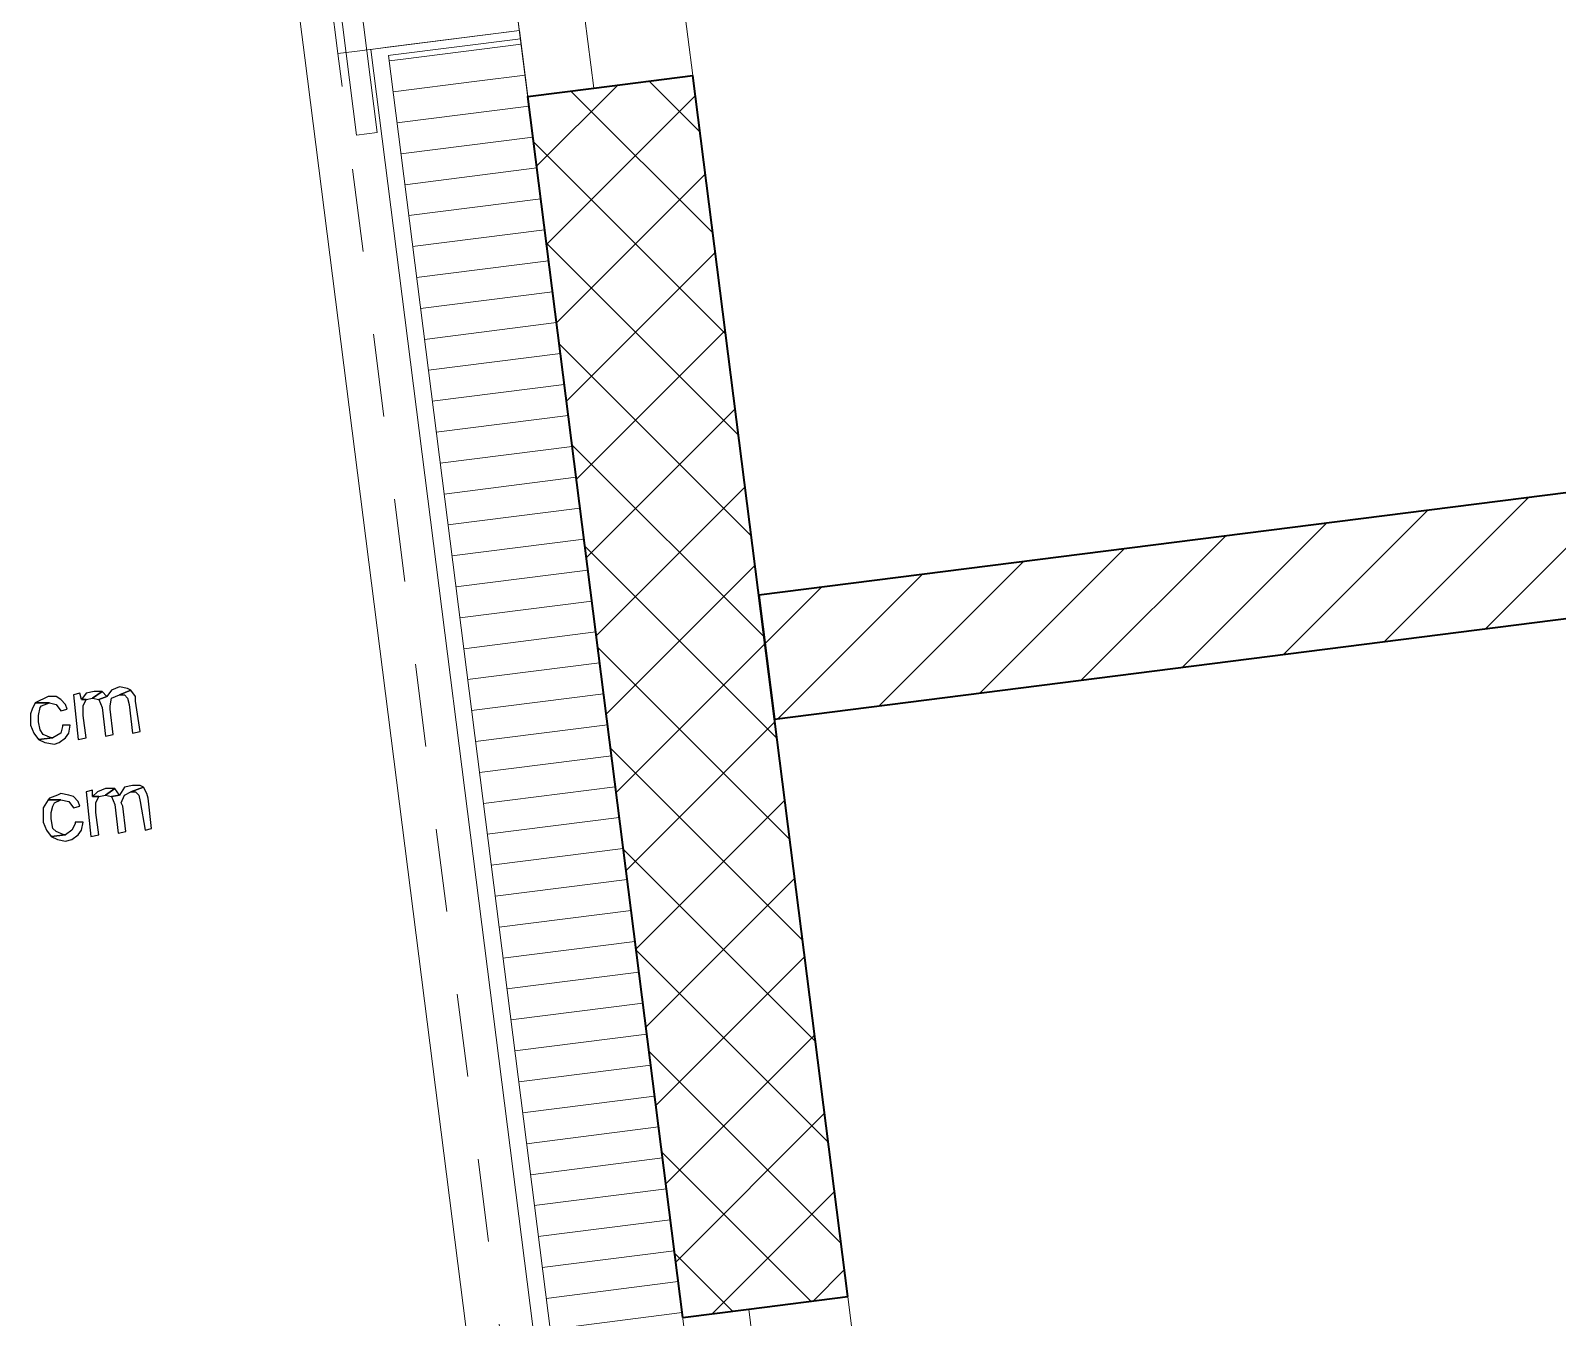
# Model space of a CAD drawing. Header units: metres. Extents: x 2713679.5 to 2713747.3, y 1226017.1 to 1226104.2.
# Drawn here: x 2713721.688 to 2713723.524, y 1226037.359 to 1226038.907 of the extents above; entities that cross this region are included whole.
import ezdxf

# ---------------------------------------------------------------- set-up
doc = ezdxf.new("R2010")
doc.units = ezdxf.units.M
doc.header["$MEASUREMENT"] = 0
doc.linetypes.add('Strich 2_1mm', pattern=[0.15, 0.1, -0.05])
doc.layers.add('plangrafiken', color=251, linetype='Continuous')
doc.layers.add('waende_stuetzen', color=250, linetype='Continuous')
doc.layers.add('texte', color=7, linetype='Continuous', true_color=0x000000)

msp = doc.modelspace()

# ---------------------------------------------------------------- linework, layer by layer
at = {"layer": 'plangrafiken', "color": 7, "linetype": 'Continuous', "lineweight": 13}
for p, q in [((2713721.808, 1226040.924), (2713722.08, 1226038.7811)), ((2713722.1048, 1226038.7843), (2713721.8328, 1226040.9271)), ((2713722.08, 1226038.7811), (2713722.1048, 1226038.7843))]:
    msp.add_line(p, q, dxfattribs=at)
at = {"layer": 'texte'}
for points in [[(2713721.7473, 1226038.1099), (2713721.7396, 1226038.1079), (2713721.7453, 1226038.0544), (2713721.7549, 1226038.0563), (2713721.7511, 1226038.0831), (2713721.7511, 1226038.085), (2713721.7511, 1226038.0946), (2713721.7549, 1226038.1022), (2713721.7492, 1226038.1022)], [(2713721.7645, 1226038.1118), (2713721.7549, 1226038.1099), (2713721.7492, 1226038.1022), (2713721.7549, 1226038.1022), (2713721.7626, 1226038.1041), (2713721.774, 1226038.1118), (2713721.774, 1226038.1118)], [(2713721.774, 1226038.1118), (2713721.7626, 1226038.1041), (2713721.7702, 1226038.1022), (2713721.7798, 1226038.106)], [(2713721.7951, 1226038.1175), (2713721.7951, 1226038.1175), (2713721.7855, 1226038.1137), (2713721.7798, 1226038.106), (2713721.7702, 1226038.1022), (2713721.774, 1226038.0926), (2713721.7779, 1226038.0582), (2713721.7874, 1226038.0601), (2713721.7836, 1226038.0907), (2713721.7836, 1226038.0946), (2713721.7855, 1226038.1041), (2713721.7855, 1226038.1041), (2713721.7951, 1226038.1079), (2713721.8085, 1226038.1137), (2713721.8046, 1226038.1156)], [(2713721.8085, 1226038.1137), (2713721.7951, 1226038.1079), (2713721.8008, 1226038.1079), (2713721.8046, 1226038.1041), (2713721.8066, 1226038.0965), (2713721.8104, 1226038.062), (2713721.8199, 1226038.0639), (2713721.8142, 1226038.1003), (2713721.8142, 1226038.106)], [(2713721.6937, 1226038.0984), (2713721.6899, 1226038.0907), (2713721.688, 1226038.085), (2713721.688, 1226038.0735), (2713721.688, 1226038.0716), (2713721.6918, 1226038.062), (2713721.6975, 1226038.0544), (2713721.7147, 1226038.0563), (2713721.7128, 1226038.0563), (2713721.7033, 1226038.0601), (2713721.6994, 1226038.0659), (2713721.6975, 1226038.0754), (2713721.6975, 1226038.0831), (2713721.6994, 1226038.0926), (2713721.7013, 1226038.0946), (2713721.7109, 1226038.0984)], [(2713721.709, 1226038.106), (2713721.7052, 1226038.1041), (2713721.6975, 1226038.1003), (2713721.6937, 1226038.0984), (2713721.7109, 1226038.0984), (2713721.7186, 1226038.0965), (2713721.7243, 1226038.0888), (2713721.732, 1226038.0907), (2713721.73, 1226038.0965), (2713721.7243, 1226038.1022), (2713721.7186, 1226038.106)], [(2713721.7262, 1226038.0716), (2713721.7262, 1226038.0697), (2713721.7243, 1226038.062), (2713721.7147, 1226038.0563), (2713721.6975, 1226038.0544), (2713721.6975, 1226038.0544), (2713721.7052, 1226038.0506), (2713721.7166, 1226038.0486), (2713721.7224, 1226038.0506), (2713721.73, 1226038.0563), (2713721.7339, 1226038.062), (2713721.7358, 1226038.0716)], [(2713721.8104, 1226037.9989), (2713721.8104, 1226037.9989), (2713721.8008, 1226037.997), (2713721.7951, 1226037.9874), (2713721.7855, 1226037.9855), (2713721.7893, 1226037.9759), (2713721.7932, 1226037.9415), (2713721.8027, 1226037.9434), (2713721.7989, 1226037.974), (2713721.797, 1226037.9779), (2713721.8008, 1226037.9874), (2713721.8008, 1226037.9874), (2713721.8085, 1226037.9913), (2713721.8238, 1226037.997), (2713721.8199, 1226037.9989)], [(2713721.709, 1226037.9817), (2713721.7033, 1226037.9721), (2713721.7033, 1226037.9683), (2713721.7033, 1226037.9568), (2713721.7033, 1226037.9549), (2713721.7071, 1226037.9453), (2713721.7128, 1226037.9377), (2713721.73, 1226037.9396), (2713721.7281, 1226037.9396), (2713721.7186, 1226037.9434), (2713721.7147, 1226037.9473), (2713721.7128, 1226037.9587), (2713721.7128, 1226037.9664), (2713721.7147, 1226037.974), (2713721.7166, 1226037.9779), (2713721.7243, 1226037.9817)], [(2713721.7243, 1226037.9893), (2713721.7205, 1226037.9874), (2713721.7109, 1226037.9836), (2713721.709, 1226037.9817), (2713721.7243, 1226037.9817), (2713721.7339, 1226037.9798), (2713721.7396, 1226037.9721), (2713721.7473, 1226037.974), (2713721.7453, 1226037.9798), (2713721.7396, 1226037.9855), (2713721.7339, 1226037.9874)], [(2713721.7626, 1226037.9932), (2713721.7549, 1226037.9913), (2713721.7606, 1226037.9377), (2713721.7702, 1226037.9396), (2713721.7664, 1226037.9664), (2713721.7664, 1226037.9683), (2713721.7664, 1226037.9779), (2713721.7702, 1226037.9855), (2713721.7626, 1226037.9855)], [(2713721.7779, 1226037.9951), (2713721.7683, 1226037.9913), (2713721.7626, 1226037.9855), (2713721.7702, 1226037.9855), (2713721.7779, 1226037.9874), (2713721.7893, 1226037.9951), (2713721.7893, 1226037.9951)], [(2713721.7893, 1226037.9951), (2713721.7779, 1226037.9874), (2713721.7855, 1226037.9855), (2713721.7951, 1226037.9874)], [(2713721.8238, 1226037.997), (2713721.8085, 1226037.9913), (2713721.8142, 1226037.9913), (2713721.818, 1226037.9874), (2713721.8199, 1226037.9798), (2713721.8257, 1226037.9453), (2713721.8333, 1226037.9473), (2713721.8295, 1226037.9836), (2713721.8276, 1226037.9893)], [(2713721.7415, 1226037.9549), (2713721.7415, 1226037.953), (2713721.7377, 1226037.9453), (2713721.73, 1226037.9396), (2713721.7128, 1226037.9377), (2713721.7128, 1226037.9377), (2713721.7205, 1226037.9339), (2713721.73, 1226037.932), (2713721.7377, 1226037.9339), (2713721.7453, 1226037.9396), (2713721.7492, 1226037.9453), (2713721.7511, 1226037.9549)]]:
    msp.add_lwpolyline(points, close=True, dxfattribs=at)
at = {"layer": 'waende_stuetzen', "color": 7, "linetype": 'Continuous', "lineweight": 18}
for p, q in [((2713722.858, 1226034.3186), (2713721.8426, 1226042.3194)), ((2713722.0773, 1226038.8816), (2713722.2757, 1226038.9068)), ((2713722.2757, 1226038.9068), (2713722.117, 1226038.8866)), ((2713722.2757, 1226038.9068), (2713722.2858, 1226038.8274)), ((2713722.2757, 1226038.9068), (2713722.277, 1226038.8969)), ((2713722.0575, 1226038.8791), (2713722.0773, 1226038.8816)), ((2713722.0971, 1226038.8841), (2713722.117, 1226038.8866)), ((2713722.0971, 1226038.8841), (2713722.3036, 1226037.2572)), ((2713722.277, 1226038.8969), (2713722.1207, 1226038.877)), ((2713722.277, 1226038.8969), (2713722.2858, 1226038.8274)), ((2713722.1207, 1226038.877), (2713722.1182, 1226038.8767)), ((2713722.1182, 1226038.8767), (2713722.127, 1226038.8073)), ((2713722.127, 1226038.8073), (2713722.3134, 1226037.3391))]:
    msp.add_line(p, q, dxfattribs=at)
at = {"layer": 'waende_stuetzen', "color": 7, "linetype": 'Continuous', "lineweight": 13}
for p, q in [((2713722.2173, 1226040.9557), (2713722.4842, 1226038.8526)), ((2713722.0178, 1226038.8741), (2713721.771, 1226040.8185)), ((2713722.2858, 1226038.8274), (2713722.2707, 1226038.9465)), ((2713722.3544, 1226038.9218), (2713722.3651, 1226038.8375)), ((2713722.4822, 1226037.2798), (2713722.2757, 1226038.9068)), ((2713722.2242, 1226037.2471), (2713722.0178, 1226038.8741)), ((2713722.9374, 1226035.2812), (2713722.6705, 1226037.3844)), ((2713722.5622, 1226037.2849), (2713722.5515, 1226037.3693))]:
    msp.add_line(p, q, dxfattribs=at)
at = {"layer": 'waende_stuetzen', "color": 7, "linetype": 'Strich 2_1mm', "lineweight": 13}
for p, q in [((2713722.0575, 1226038.8791), (2713721.8107, 1226040.8235)), ((2713722.2639, 1226037.2521), (2713722.0575, 1226038.8791))]:
    msp.add_line(p, q, dxfattribs=at)
at = {"layer": 'waende_stuetzen', "color": 18, "linetype": 'Continuous', "lineweight": 0, "true_color": 0x000000}
for p, q in [((2713722.1362, 1226038.8724), (2713722.2778, 1226038.8903)), ((2713722.1191, 1226038.8702), (2713722.1362, 1226038.8724)), ((2713722.1238, 1226038.833), (2713722.2246, 1226038.8458)), ((2713722.2246, 1226038.8458), (2713722.2825, 1226038.8531)), ((2713722.4928, 1226038.7849), (2713722.4317, 1226038.8459)), ((2713722.2964, 1226038.7435), (2713722.3941, 1226038.8412)), ((2713722.3084, 1226038.6493), (2713722.4873, 1226038.8282)), ((2713722.5082, 1226038.6634), (2713722.3376, 1226038.834)), ((2713722.1285, 1226038.7958), (2713722.2872, 1226038.8159)), ((2713722.1332, 1226038.7586), (2713722.292, 1226038.7787)), ((2713722.5236, 1226038.5419), (2713722.2927, 1226038.7728)), ((2713722.1379, 1226038.7214), (2713722.2967, 1226038.7415)), ((2713722.3203, 1226038.5552), (2713722.4992, 1226038.7341)), ((2713722.1427, 1226038.6842), (2713722.3014, 1226038.7043)), ((2713722.1474, 1226038.647), (2713722.3061, 1226038.6671)), ((2713722.539, 1226038.4204), (2713722.3081, 1226038.6513)), ((2713722.1521, 1226038.6098), (2713722.3108, 1226038.6299)), ((2713722.3323, 1226038.4611), (2713722.5112, 1226038.64)), ((2713722.1568, 1226038.5726), (2713722.3156, 1226038.5927)), ((2713722.1616, 1226038.5354), (2713722.3203, 1226038.5555)), ((2713722.3442, 1226038.367), (2713722.5231, 1226038.5459)), ((2713722.1663, 1226038.4982), (2713722.325, 1226038.5183)), ((2713722.5544, 1226038.299), (2713722.3235, 1226038.5299)), ((2713722.171, 1226038.461), (2713722.3297, 1226038.4811)), ((2713722.1757, 1226038.4238), (2713722.3344, 1226038.4439)), ((2713722.3562, 1226038.2728), (2713722.5351, 1226038.4517)), ((2713722.1804, 1226038.3866), (2713722.3392, 1226038.4067)), ((2713722.5699, 1226038.1775), (2713722.339, 1226038.4084)), ((2713722.1852, 1226038.3494), (2713722.3439, 1226038.3695)), ((2713722.3681, 1226038.1787), (2713722.547, 1226038.3576)), ((2713723.4373, 1226038.1873), (2713723.6105, 1226038.3605)), ((2713722.1899, 1226038.3122), (2713722.3486, 1226038.3323)), ((2713723.1944, 1226038.1565), (2713723.3676, 1226038.3297)), ((2713723.3159, 1226038.1719), (2713723.489, 1226038.3451)), ((2713723.0729, 1226038.1411), (2713723.2461, 1226038.3142)), ((2713722.1946, 1226038.275), (2713722.3533, 1226038.2951)), ((2713722.9514, 1226038.1256), (2713723.1246, 1226038.2988)), ((2713722.5853, 1226038.056), (2713722.3544, 1226038.2869)), ((2713722.8299, 1226038.1102), (2713723.0031, 1226038.2834)), ((2713722.1993, 1226038.2378), (2713722.358, 1226038.2579)), ((2713722.38, 1226038.0846), (2713722.5589, 1226038.2635)), ((2713722.7084, 1226038.0948), (2713722.8816, 1226038.268)), ((2713722.5709, 1226038.1694), (2713722.6387, 1226038.2372)), ((2713722.587, 1226038.0794), (2713722.7601, 1226038.2526)), ((2713722.204, 1226038.2006), (2713722.3628, 1226038.2207)), ((2713722.2088, 1226038.1634), (2713722.3675, 1226038.1835)), ((2713722.6007, 1226037.9345), (2713722.3698, 1226038.1654)), ((2713722.392, 1226037.9905), (2713722.5709, 1226038.1694)), ((2713722.2135, 1226038.1262), (2713722.3722, 1226038.1463)), ((2713722.2182, 1226038.089), (2713722.3769, 1226038.1091)), ((2713722.2229, 1226038.0518), (2713722.3817, 1226038.0719)), ((2713722.4039, 1226037.8964), (2713722.5828, 1226038.0753)), ((2713722.2276, 1226038.0146), (2713722.3864, 1226038.0347)), ((2713722.6161, 1226037.813), (2713722.3852, 1226038.0439)), ((2713722.2324, 1226037.9774), (2713722.3911, 1226037.9975)), ((2713722.4159, 1226037.8022), (2713722.5948, 1226037.9811)), ((2713722.2371, 1226037.9402), (2713722.3958, 1226037.9603)), ((2713722.2418, 1226037.903), (2713722.4005, 1226037.9231)), ((2713722.6315, 1226037.6915), (2713722.4006, 1226037.9225)), ((2713722.2465, 1226037.8658), (2713722.4053, 1226037.8859)), ((2713722.4278, 1226037.7081), (2713722.6067, 1226037.887)), ((2713722.2513, 1226037.8286), (2713722.41, 1226037.8487)), ((2713722.256, 1226037.7914), (2713722.4147, 1226037.8115)), ((2713722.6469, 1226037.5701), (2713722.416, 1226037.801)), ((2713722.4398, 1226037.614), (2713722.6187, 1226037.7929)), ((2713722.2607, 1226037.7542), (2713722.4194, 1226037.7743)), ((2713722.2654, 1226037.717), (2713722.4241, 1226037.7371)), ((2713722.2701, 1226037.6798), (2713722.4289, 1226037.6999)), ((2713722.4517, 1226037.5199), (2713722.6306, 1226037.6988)), ((2713722.6624, 1226037.4486), (2713722.4315, 1226037.6795)), ((2713722.2749, 1226037.6426), (2713722.4336, 1226037.6627)), ((2713722.2796, 1226037.6053), (2713722.4383, 1226037.6255)), ((2713722.4637, 1226037.4258), (2713722.6426, 1226037.6047)), ((2713722.2843, 1226037.5681), (2713722.443, 1226037.5883)), ((2713722.6261, 1226037.3787), (2713722.4469, 1226037.558)), ((2713722.289, 1226037.5309), (2713722.4477, 1226037.5511)), ((2713722.2937, 1226037.4937), (2713722.4525, 1226037.5139)), ((2713722.5077, 1226037.3637), (2713722.6545, 1226037.5105)), ((2713722.2985, 1226037.4565), (2713722.4572, 1226037.4767)), ((2713722.3032, 1226037.4193), (2713722.4619, 1226037.4395)), ((2713722.532, 1226037.3668), (2713722.4623, 1226037.4365)), ((2713722.6292, 1226037.3791), (2713722.6664, 1226037.4164)), ((2713722.3079, 1226037.3821), (2713722.4666, 1226037.4023)), ((2713722.3126, 1226037.3449), (2713722.4714, 1226037.3651))]:
    msp.add_line(p, q, dxfattribs=at)
at = {"layer": 'waende_stuetzen', "color": 7, "linetype": 'Continuous', "lineweight": 35}
for p, q in [((2713722.3651, 1226038.8375), (2713722.4842, 1226038.8526)), ((2713722.6705, 1226037.3844), (2713722.4842, 1226038.8526)), ((2713727.5039, 1226038.8546), (2713722.5635, 1226038.2276)), ((2713722.2858, 1226038.8274), (2713722.3651, 1226038.8375)), ((2713722.4721, 1226037.3592), (2713722.2858, 1226038.8274)), ((2713722.5824, 1226038.0788), (2713727.5228, 1226038.7058)), ((2713722.5635, 1226038.2276), (2713722.5824, 1226038.0788)), ((2713722.5515, 1226037.3693), (2713722.6705, 1226037.3844)), ((2713722.4721, 1226037.3592), (2713722.5515, 1226037.3693))]:
    msp.add_line(p, q, dxfattribs=at)

doc.saveas('drawing.dxf')
